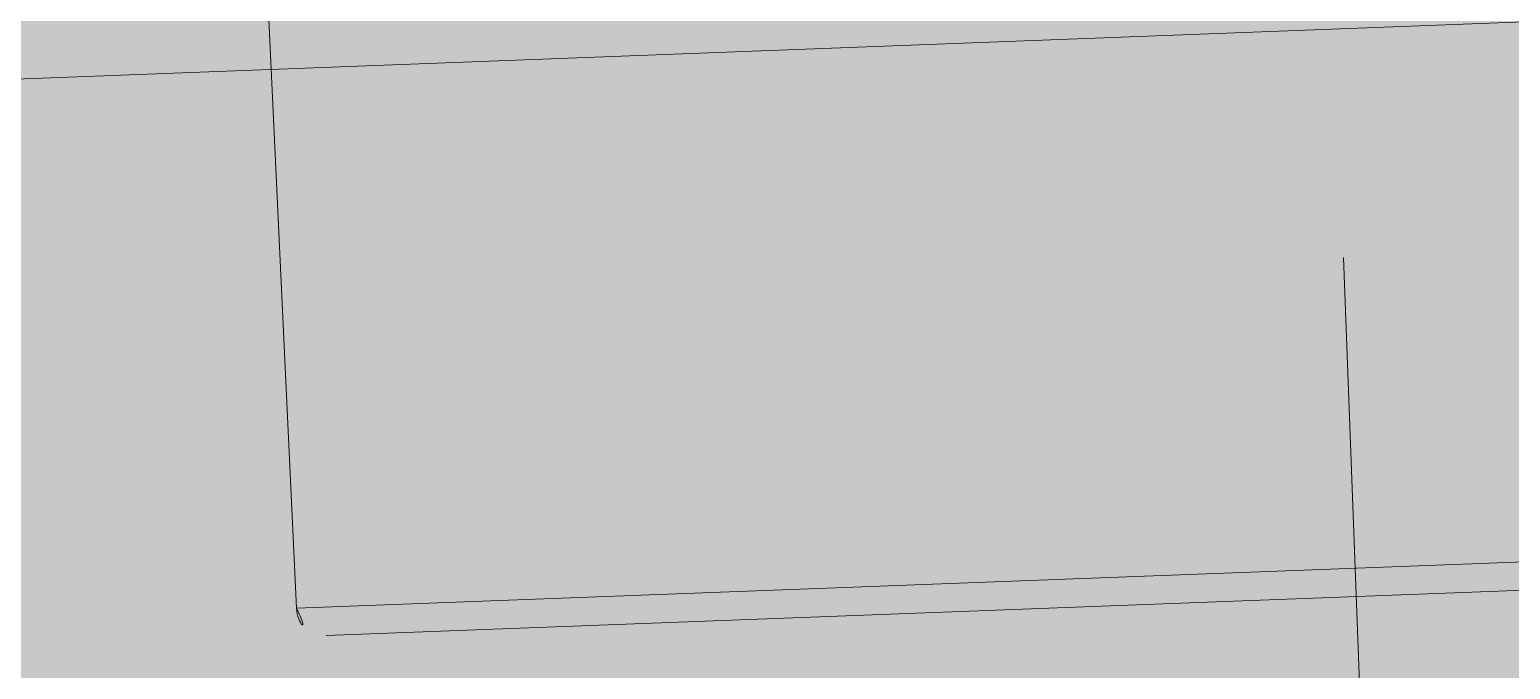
# Model space of a CAD drawing. Header units: metres. Extents: x 1956498 to 1957612, y 2277909 to 2278547.
# Drawn here: x 1956794.5404 to 1956794.6181, y 2278312.4995 to 2278312.5331 of the extents above; entities that cross this region are included whole.
import ezdxf
from ezdxf.enums import TextEntityAlignment as Align

# ---------------------------------------------------------------- set-up
doc = ezdxf.new("R2010")
doc.units = ezdxf.units.M
doc.linetypes.add('CENTERX2', pattern=[4, 2.5, -0.5, 0.5, -0.5])
for name, color, linetype in [('PVcase Transformers', 7, 'Continuous'), ('UBS-100-HSI150-D3-58', 3, 'Continuous'), ('UBS-100-Postes', 8, 'Continuous'), ('UBS_400_DETAIL POSTE HTA TOOLKIT UBS', 7, 'Continuous')]:
    doc.layers.add(name, color=color, linetype=linetype)
doc.styles.get("Standard").update_dxf_attribs({"font": 'verdana.ttf'})

# ---------------------------------------------------------------- blocks, each defined once
blk = doc.blocks.new('*U2670')
at = {"layer": 'UBS-100-Postes', "true_color": 0xb0c4d8, "transparency": 33554687}
blk.add_hatch(color=9, dxfattribs=at).paths.add_polyline_path([(0, 3), (5.3, 3), (5.3, 0), (0, 0)])
at = {"color": 7, "transparency": 33554687}
blk.add_attdef('NUMEROPOSTE', text='', height=1, dxfattribs=at).set_placement((2, 1.205513), align=Align.MIDDLE_CENTER)
blk = doc.blocks.new('HSI 150 coupe')
at = {"color": 1, "linetype": 'Continuous', "lineweight": 15}
blk.add_line((-18.127, -37.65), (-18.127, 37.65), dxfattribs=at)
at = {"color": 1, "linetype": 'CENTERX2', "lineweight": 0}
blk.add_line((-74.127, 0), (9.627, 0), dxfattribs=at)
blk = doc.blocks.new('HSI 150 D3.58 PROFIL')
at = {"color": 3, "linetype": 'Continuous', "lineweight": 15}
for p, q in [((78.316, -67.183), (78.316, -0.157)), ((79.803, -1.657), (79.803, -65.683)), ((4.544, -67.827), (78.316, -67.183))]:
    blk.add_line(p, q, dxfattribs=at)
blk.add_arc((78.303, -65.683), 1.5, 270.5, 0, dxfattribs=at)
blk = doc.blocks.new('UBS_PDT C1752')
at = {"xscale": 0.002, "yscale": 0.002, "zscale": 0.002}
blk.add_blockref('HSI 150 coupe', (2.653257, -0.135275), dxfattribs=at)
at = {"layer": 'UBS-100-HSI150-D3-58', "xscale": 0.001, "yscale": 0.001, "zscale": 0.001, "rotation": 180}
blk.add_blockref('HSI 150 D3.58 PROFIL', (2.667003, -0.14687), dxfattribs=at)

msp = doc.modelspace()

# ---------------------------------------------------------------- block references
at = {"layer": 'PVcase Transformers', "transparency": 33554687, "rotation": 92.17295975193527}
msp.add_blockref('*U2670', (1956796.172342, 2278307.321648), dxfattribs=at)
at = {"layer": 'UBS_400_DETAIL POSTE HTA TOOLKIT UBS', "transparency": 33554687, "rotation": 92.17295973550951}
msp.add_blockref('UBS_PDT C1752', (1956794.572943, 2278309.912866), dxfattribs=at)

doc.saveas('drawing.dxf')
